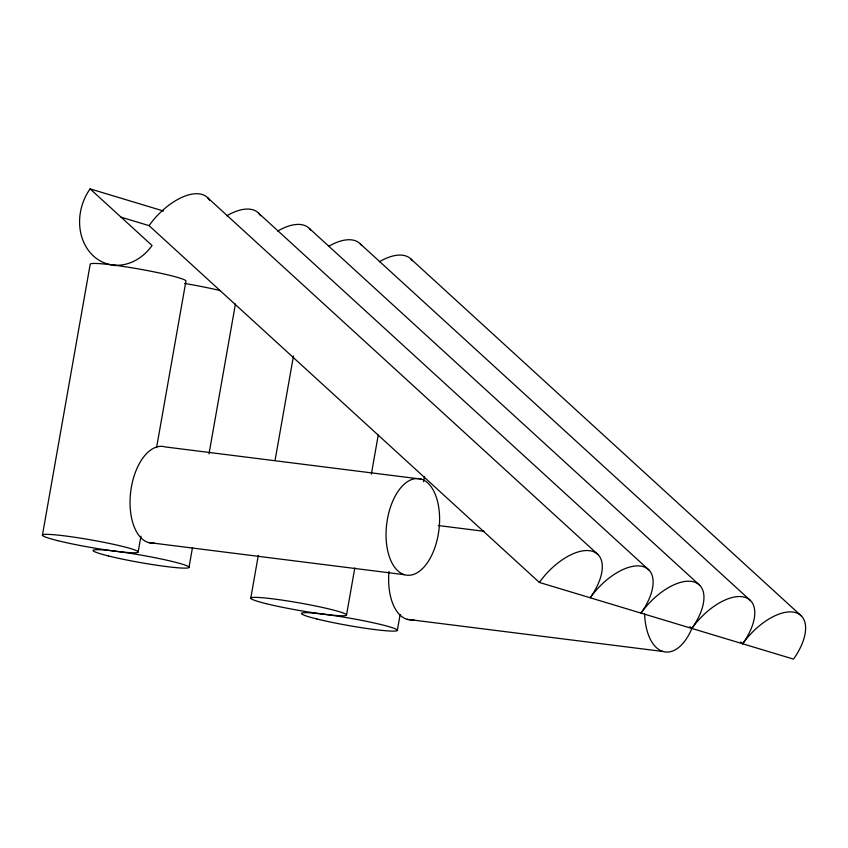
<?xml version="1.0" encoding="UTF-8"?>
<svg xmlns="http://www.w3.org/2000/svg" width="848" height="848" viewBox="0 0 848 848"><rect width="100%" height="100%" fill="white"/><g stroke="black" fill="none" stroke-linecap="round" stroke-linejoin="round"><path stroke-width="1.27" d="M42.4 535.311L90.174 264.385A48.665 3.731 10 0 1 136.38 268.562A48.665 3.731 10 0 1 185.966 280.911L156.573 447.638M138.192 551.836L140.948 536.201M189.03 567.174L192.475 547.638M209.011 453.85L235.426 304.061M250.743 598.306L258.322 555.323M275.091 460.241L293.461 356.033M346.546 614.832L354.814 567.937M371.35 474.159L378.24 435.077M397.373 630.17L400.129 614.535M423.555 481.675L424.477 476.47M421.233 479.131A48.665 26.288 -82.8 0 0 386.593 544.162A48.665 26.288 -82.8 0 0 430.604 557.443A48.665 26.288 -82.8 0 0 421.233 479.131L165.243 446.928A48.665 26.288 -82.8 0 0 130.634 492.296A48.665 26.288 -82.8 0 0 154.103 543.017M438.268 525.537L484.208 531.314M148.389 542.497L404.39 574.7M406.976 619.284L662.966 651.487M90.1 188.881L152.057 245.517A48.665 40.789 -73.2 0 1 93.471 256.022A48.665 40.789 -73.2 0 1 90.1 188.881L163.516 211.035M121.084 217.194L149.047 225.632L539.36 582.438L793.516 659.119A48.665 24.624 -47.6 0 0 795.721 612.627A48.665 24.624 -47.6 0 0 742.689 643.78L740.739 642M112.657 264.979L115.137 265.731M411.036 259.128L801.349 615.934M360.209 243.8L750.522 600.596M309.372 228.462L699.695 585.258M258.545 213.124L648.858 569.93M689.901 626.661L691.851 628.442A48.665 24.624 -47.6 0 1 744.883 597.289A48.665 24.624 -47.6 0 1 742.689 643.78M207.707 197.785L598.031 554.592M149.047 225.632A48.665 24.624 -47.6 0 1 209.7 200.372M328.505 246.439A48.665 24.624 -47.6 0 1 361.587 245.443M379.342 261.778A48.665 24.624 -47.6 0 1 412.425 260.781M184.716 283.476A48.665 3.731 10 0 1 220.416 290.652M539.36 582.438A48.665 24.624 -47.6 0 1 592.392 551.285A48.665 24.624 -47.6 0 1 590.197 597.776A48.665 24.624 -47.6 0 1 643.219 566.623A48.665 24.624 -47.6 0 1 641.024 613.115A48.665 24.624 -47.6 0 1 694.056 581.951A48.665 24.624 -47.6 0 1 691.851 628.442A48.665 26.288 -82.8 0 1 662.818 651.444A48.665 26.288 -82.8 0 1 644.65 613.666M226.851 215.763A48.665 24.624 -47.6 0 1 260.527 215.71M277.678 231.101A48.665 24.624 -47.6 0 1 310.76 230.115M413.835 619.644A48.665 26.288 -82.8 0 1 388.978 571.414M316.802 618.955A48.665 3.731 10 0 0 396.175 630.944A48.665 3.731 10 0 0 335.437 615.818A48.665 3.731 10 0 0 316.802 618.955M265.975 603.617A48.665 3.731 10 0 0 345.348 615.606A48.665 3.731 10 0 0 284.61 600.49A48.665 3.731 10 0 0 265.975 603.617M108.459 555.959A48.665 3.731 10 0 0 187.832 567.948A48.665 3.731 10 0 0 127.094 552.822A48.665 3.731 10 0 0 108.459 555.959M57.622 540.621A48.665 3.731 10 0 0 137.005 552.61A48.665 3.731 10 0 0 76.267 537.494A48.665 3.731 10 0 0 57.622 540.621"/></g></svg>
